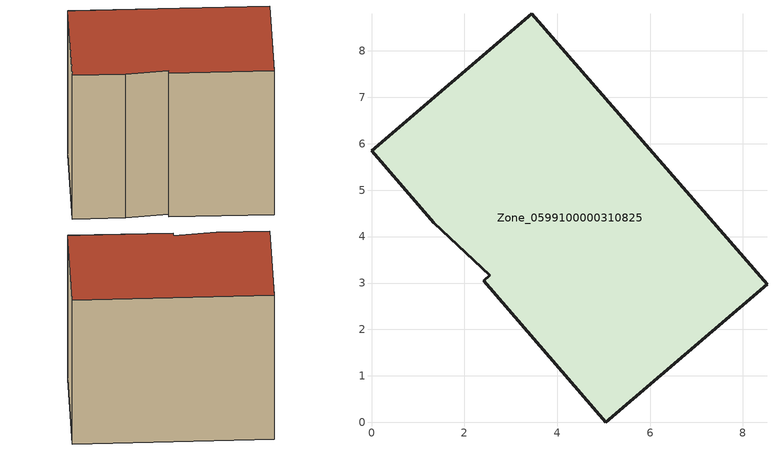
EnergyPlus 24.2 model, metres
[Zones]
Zone_0599100000310825
 floor ground (C_G): 2.54,3.16 1.34,4.3 0,5.85 3.45,8.8 8.52,2.97 5.05,0 2.41,3.05 z0
 wall outside (C_F): 8.52,2.97 3.45,8.8 0,5.85 1.34,4.3 2.54,3.16 2.41,3.05 5.05,0 8.52,2.97 z0:6.54
 roof outside (C_R): 1.34,4.3 2.54,3.16 2.41,3.05 5.05,0 8.52,2.97 3.45,8.8 0,5.85 z6.54
[BUILDING]
Pand.0599100000310825: North Axis=0; Terrain=City; Loads Convergence Tolerance Value=0.04; Temperature Convergence Tolerance Value=0.4; Solar Distribution=FullExterior; Maximum Number of Warmup Days=25; Minimum Number of Warmup Days=1
[Site:Location]
Rotterdam.The.Hague.AP_ZH_NLD Design_Conditions: Latitude=51.96; Longitude=4.45; Time Zone=1; Elevation=-4.5
[SITE:GROUNDTEMPERATURE:BUILDINGSURFACE]
18, 18, 18, 18, 18, 18, 18, 18, 18, 18, 18, 18
[MATERIAL] Thermal Absorptance=0.9; Solar Absorptance=0.7; Visible Absorptance=0.7
Name | Roughness | Thickness | Conductivity | Density | Specific Heat
G.TI.1946 | MediumSmooth | 0.15 | 1 | 540 | 1210
F.TI.1946 | Rough | 0.3 | 0.857143 | 1920 | 840
R.TI.1946 | MediumRough | 0.2 | 0.1 | 1500 | 1000
[CONSTRUCTION]
C_G: G.TI.1946
C_F: F.TI.1946
C_R: R.TI.1946
[ZONE]
Zone_0599100000310825: Type=1; Multiplier=1; Ceiling Height=Autocalculate; Volume=Autocalculate; Floor Area=autocalculate; Part of Total Floor Area=Yes
[ZONEINFILTRATION:DESIGNFLOWRATE]
Infil_Zone_0599100000310825: Zone or ZoneList or Space or SpaceList=Zone_0599100000310825; Schedule=AlwaysOn; Design Flow Rate Calculation Method=Flow/Area; Flow Rate per Floor Area=0.003; Constant Term Coefficient=1; Temperature Term Coefficient=0; Velocity Term Coefficient=0; Velocity Squared Term Coefficient=0
[HVACTEMPLATE:ZONE:IDEALLOADSAIRSYSTEM]
Zone_0599100000310825: Maximum Heating Supply Air Temperature=50; Minimum Cooling Supply Air Temperature=13; Maximum Heating Supply Air Humidity Ratio=0.0156; Minimum Cooling Supply Air Humidity Ratio=0.0077; Heating Limit=NoLimit; Cooling Limit=NoLimit; Dehumidification Control Type=ConstantSensibleHeatRatio; Cooling Sensible Heat Ratio=0.7; Dehumidification Setpoint=60; Humidification Control Type=None; Humidification Setpoint=30; Outdoor Air Method=None; Outdoor Air Flow Rate per Person=0.00944; Outdoor Air Flow Rate per Zone Floor Area=0; Outdoor Air Flow Rate per Zone=0; Demand Controlled Ventilation Type=None; Outdoor Air Economizer Type=NoEconomizer; Heat Recovery Type=None; Sensible Heat Recovery Effectiveness=0.7; Latent Heat Recovery Effectiveness=0.65
[ZONECONTROL:THERMOSTAT]
ThermostatControl_Zone_0599100000310825: Zone or ZoneList=Zone_0599100000310825; Control Type Schedule=DualSetpointControlType; Control 1=Thermostat_Zone_0599100000310825; Temperature Difference Between Cutout And Setpoint=0
[THERMOSTATSETPOINT:DUALSETPOINT]
Thermostat_Zone_0599100000310825: Heating Setpoint Temperature Schedule=HeatingSetpoint_Zone_0599100000310825; Cooling Setpoint Temperature Schedule=CoolingSetpoint_Zone_0599100000310825
[SCHEDULE:COMPACT]
HeatingSetpoint_Zone_0599100000310825: Through: 12/31, For: AllDays, Until: 24:00, 21
CoolingSetpoint_Zone_0599100000310825: Through: 12/31, For: AllDays, Until: 24:00, 24
DualSetpointControlType: Through: 12/31, For: AllDays, Until: 24:00, 4
AlwaysOn: Through: 12/31, For: AllDays, Until: 24:00, 1
